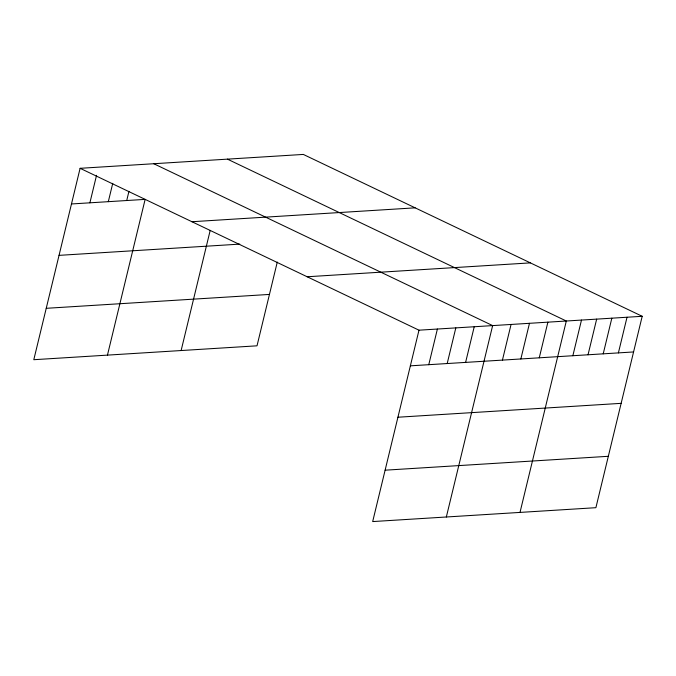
<?xml version="1.0" encoding="UTF-8"?>
<svg xmlns="http://www.w3.org/2000/svg" width="676" height="676" viewBox="0 0 676 676"><rect width="100%" height="100%" fill="white"/><g stroke="black" fill="none" stroke-linecap="round" stroke-linejoin="round"><path stroke-width="1.01" d="M642.2 316.292L418.985 330.184L372.679 521.576L595.894 507.693L642.2 316.292L303.321 154.424L80.106 168.307L33.8 359.708L257.015 345.816L277.278 262.068M89.891 202.817L96.55 175.312M108.312 201.676L112.748 183.331M126.725 200.527L128.939 191.359M107.459 355.12L145.137 199.378L71.479 203.966M181.126 350.54L210.194 230.381M428.77 364.694L437.397 329.035M447.191 363.544L455.818 327.885M465.603 362.395L474.231 326.745M446.337 516.996L492.643 325.595L153.765 163.727M502.437 360.105L511.064 324.455M520.85 358.964L529.477 323.305M539.262 357.815L547.89 322.165M520.005 512.416L566.311 321.015L227.423 159.139M572.859 355.728L581.487 320.069M588.035 354.782L596.663 319.131M603.22 353.835L611.839 318.185M618.396 352.897L627.024 317.238M191.933 221.728L415.149 207.836M59.04 255.359L239.76 244.12M307.157 276.763L530.373 262.88M46.23 308.307L269.454 294.423M410.357 365.834L633.573 351.951M397.927 417.227L621.143 403.344M385.117 470.183L608.332 456.3M80.106 168.307L418.985 330.184"/></g></svg>
